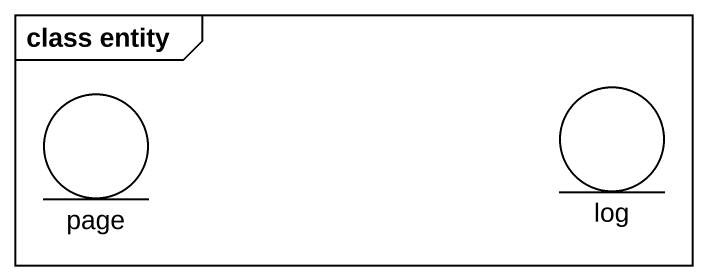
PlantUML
@startuml
mainframe class entity
entity "page" as page_
entity log
@enduml
